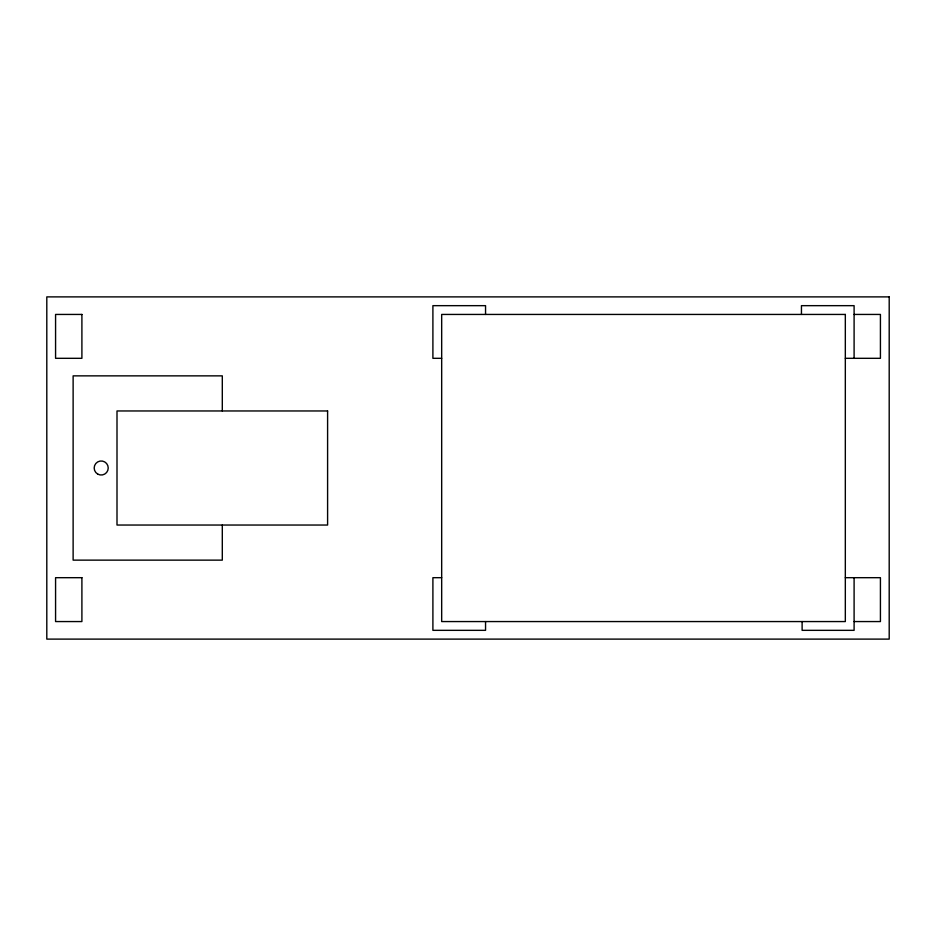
<?xml version="1.0" encoding="UTF-8"?>
<svg xmlns="http://www.w3.org/2000/svg" width="936" height="936" viewBox="0 0 936 936"><rect width="100%" height="100%" fill="white"/><g stroke="black" fill="none" stroke-linecap="round" stroke-linejoin="round"><path stroke-width="1.4" d="M854.1 314.438L880.425 314.438L880.425 358.312L845.325 358.312M441.675 358.312L432.9 358.312L432.9 305.662L485.55 305.662L485.55 314.438M441.675 577.688L432.9 577.688L432.9 630.337L485.55 630.337L485.55 621.562M845.325 577.688L880.425 577.688L880.425 621.562L854.1 621.562M854.1 358.312L854.1 305.662L801.45 305.662L801.45 314.438M854.1 577.688L854.1 630.337L802.117 630.337L802.117 621.562M222.3 410.962L222.3 375.862L73.125 375.862L73.125 560.137L222.3 560.137L222.3 525.038M889.2 296.887L46.8 296.887L46.8 639.112L889.2 639.112L889.2 296.887M81.9 314.438L55.575 314.438L55.575 358.312L81.9 358.312L81.9 314.438M845.325 314.438L441.675 314.438L441.675 621.562L845.325 621.562L845.325 314.438M327.6 410.962L117 410.962L117 525.038L327.6 525.038L327.6 410.962M81.9 577.688L55.575 577.688L55.575 621.562L81.9 621.562L81.9 577.688M97.695 474.084A7.02 7.02 0 0 0 108.225 468A7.02 7.02 0 0 0 97.695 461.916A7.02 7.02 0 0 0 97.695 474.084"/></g></svg>
